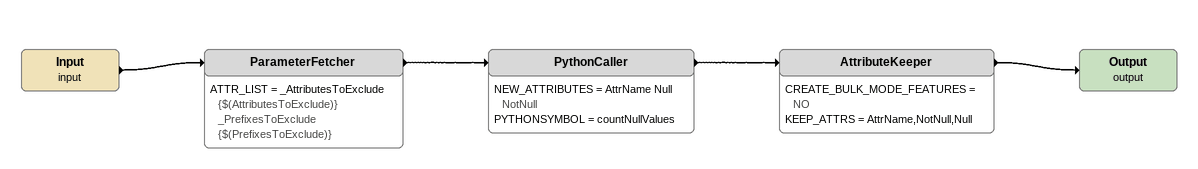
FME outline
Input (input)
    -> ParameterFetcher
ParameterFetcher
    ATTR_LIST = _AttributesToExclude {$(AttributesToExclude)} _PrefixesToExclude {$(PrefixesToExclude)}
    -> PythonCaller
PythonCaller
    NEW_ATTRIBUTES = AttrName Null NotNull
    PYTHONSYMBOL = countNullValues
    -> AttributeKeeper
AttributeKeeper
    CREATE_BULK_MODE_FEATURES = NO
    KEEP_ATTRS = AttrName,NotNull,Null
    -> Output (output)
Output (output)
